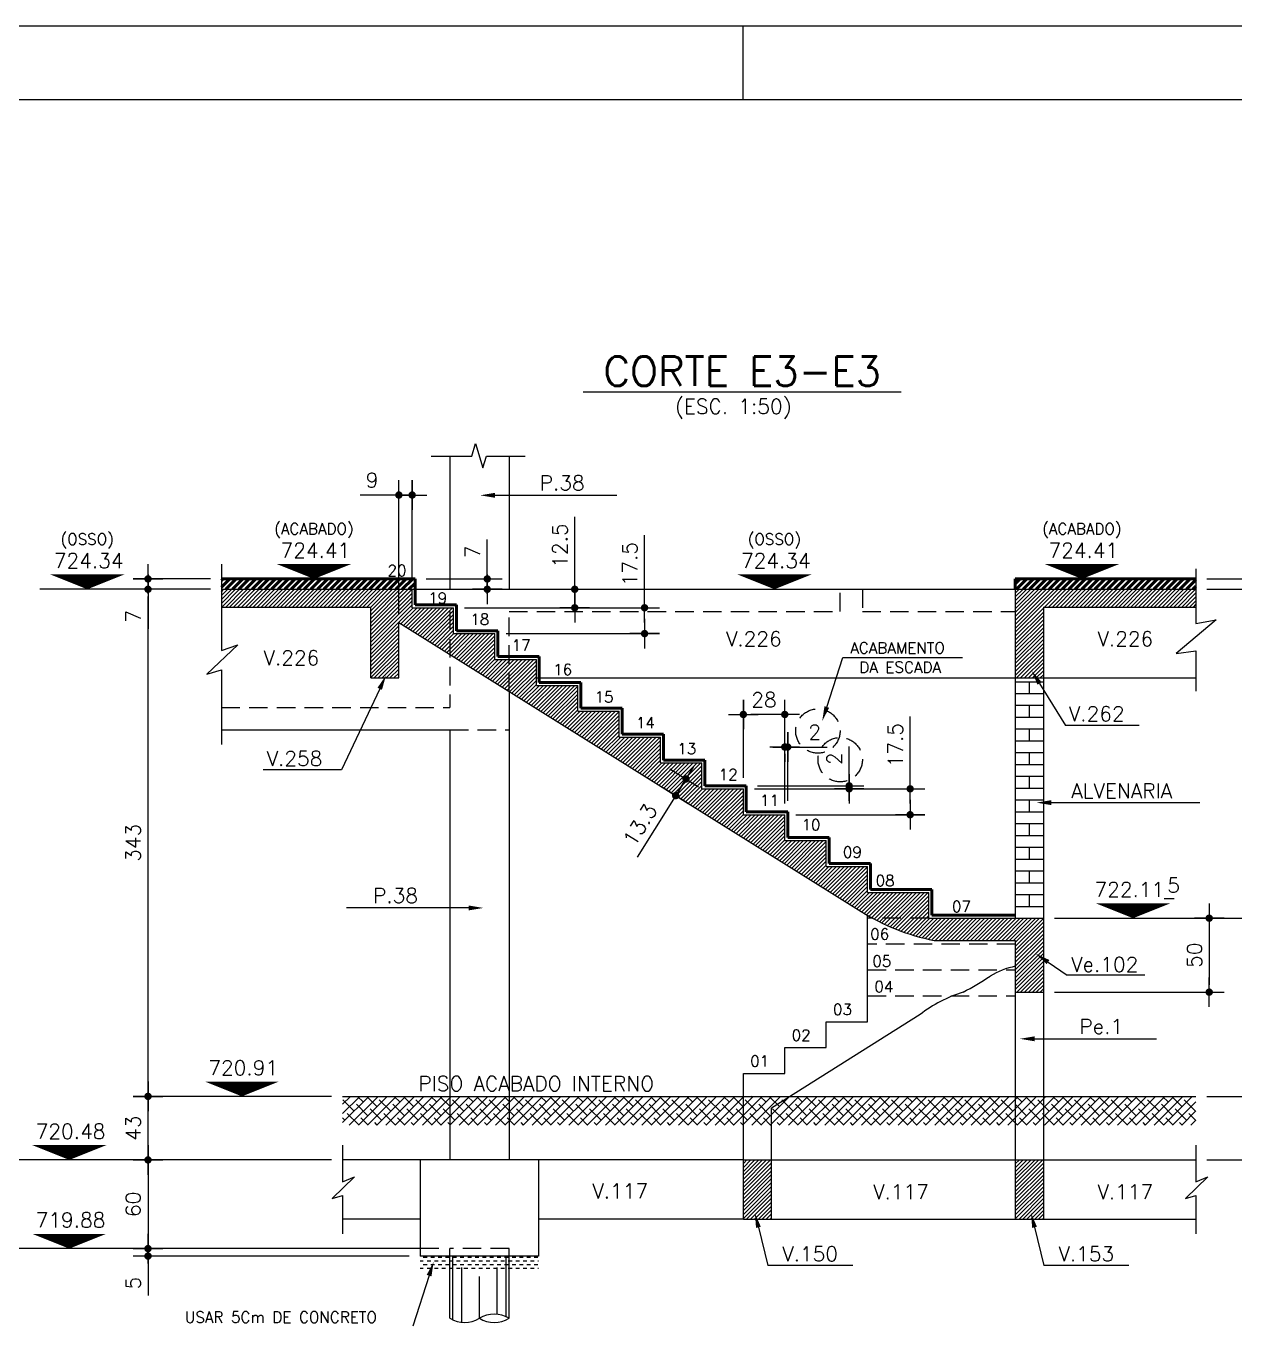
# Model space of a CAD drawing. Header units: inches. Extents: x 0 to 5940, y 0 to 4205.
# Drawn here: x 2680 to 3498, y 3326 to 4205 of the extents above; entities that cross this region are included whole.
import ezdxf
from ezdxf.enums import TextEntityAlignment as Align

# ---------------------------------------------------------------- set-up
doc = ezdxf.new("R2010")
doc.units = ezdxf.units.IN
doc.header["$LTSCALE"] = 50
doc.header["$MEASUREMENT"] = 0
doc.linetypes.add('HIDDEN', pattern=[0.375, 0.25, -0.125])
for name, color, linetype in [('CORTES', 2, 'Continuous'), ('COTA', 6, 'Continuous'), ('FOLHA', 7, 'Continuous'), ('NIVEL', 3, 'Continuous'), ('TEXTO', 3, 'Continuous')]:
    doc.layers.add(name, color=color, linetype=linetype)
doc.styles.add('ROMANS', font='romans.shx')
doc.dimstyles.new('COTA_50', dxfattribs={"dimscale": 5, "dimtxt": 2, "dimasz": 1, "dimexe": 2, "dimexo": 1.5, "dimgap": 1, "dimtad": 1, "dimzin": 12, "dimdsep": 46, "dimtxsty": 'ROMANS', "dimblk1": 'COTA', "dimblk2": 'COTA', "dimsah": 1, "dimcen": -4, "dimdle": 1.5, "dimclrd": 6, "dimclre": 6, "dimclrt": 3, "dimadec": 0, "dimazin": 0, "dimtfac": 1, "dimtofl": 0, "dimtmove": 0, "dimatfit": 3, "dimldrblk": 'COTA', "dimfxl": 1, "dimtolj": 1, "dimtzin": 12, "dimarcsym": 0})
pattern_1 = [(45, (-7429.5455, 14200.367), (-2.2097087, 2.2097087), [])]

# ---------------------------------------------------------------- blocks, each defined once
blk = doc.blocks.new('COTA')
at = {"layer": 'COTA'}
for p, q in [((0, -2), (0, 2)), ((2, 0), (-2, 0))]:
    blk.add_line(p, q, dxfattribs=at)
at = {"layer": 'COTA', "const_width": 0.5}
blk.add_lwpolyline([(-0.25, 0, 1), (0.25, 0, 1)], format="xyb", close=True, dxfattribs=at)
blk = doc.blocks.new('*D307')
at = {"layer": 'COTA', "color": 6, "lineweight": -2, "transparency": 16777216}
for p, q in [((3533.83, 3835.99), (3533.83, 3857.66)), ((3478.66, 3830.99), (3543.83, 3830.99)), ((3478.66, 3823.99), (3543.83, 3823.99)), ((3533.83, 3818.99), (3533.83, 3813.99))]:
    blk.add_line(p, q, dxfattribs=at)
at = {"layer": 'Defpoints', "color": 0, "transparency": 16777216}
for p in [(3471.16, 3830.99), (3533.83, 3830.99), (3471.16, 3823.99)]:
    blk.add_point(p, dxfattribs=at)
at = {"layer": 'COTA', "color": 6, "lineweight": -2, "transparency": 16777216, "xscale": 5, "yscale": 5, "zscale": 5}
for p, rotation in [((3533.83, 3830.99), 270), ((3533.83, 3823.99), 90)]:
    blk.add_blockref('COTA', p, dxfattribs=dict(at, rotation=rotation))
at = {"layer": 'COTA', "color": 3, "transparency": 16777216, "insert": (3523.83, 3849.32), "char_height": 10, "attachment_point": 5, "rotation": 90, "style": 'ROMANS'}
blk.add_mtext('\\A1;7', dxfattribs=at)
blk = doc.blocks.new('*D308')
at = {"layer": 'COTA', "color": 6, "lineweight": -2, "transparency": 16777216}
for p, q in [((2762.39, 3835.99), (2762.39, 3840.99)), ((2804.57, 3830.99), (2752.39, 3830.99)), ((2804.57, 3823.99), (2752.39, 3823.99)), ((2762.39, 3818.99), (2762.39, 3797.32))]:
    blk.add_line(p, q, dxfattribs=at)
at = {"layer": 'Defpoints', "color": 0, "transparency": 16777216}
for p in [(2812.07, 3830.99), (2762.39, 3823.99), (2812.07, 3823.99)]:
    blk.add_point(p, dxfattribs=at)
at = {"layer": 'COTA', "color": 6, "lineweight": -2, "transparency": 16777216, "xscale": 5, "yscale": 5, "zscale": 5}
for p, rotation in [((2762.39, 3830.99), 270), ((2762.39, 3823.99), 90)]:
    blk.add_blockref('COTA', p, dxfattribs=dict(at, rotation=rotation))
at = {"layer": 'COTA', "color": 3, "transparency": 16777216, "insert": (2752.39, 3805.66), "char_height": 10, "attachment_point": 5, "rotation": 90, "style": 'ROMANS'}
blk.add_mtext('\\A1;7', dxfattribs=at)
blk = doc.blocks.new('*D302')
at = {"layer": 'COTA', "color": 6, "lineweight": -2, "transparency": 16777216}
for p, q in [((2886.53, 3480.99), (2752.39, 3480.99)), ((2762.39, 3442.99), (2762.39, 3475.99)), ((2886.53, 3437.99), (2752.39, 3437.99))]:
    blk.add_line(p, q, dxfattribs=at)
at = {"layer": 'Defpoints', "color": 0, "transparency": 16777216}
for p in [(2762.39, 3480.99), (2894.03, 3480.99), (2894.03, 3437.99)]:
    blk.add_point(p, dxfattribs=at)
at = {"layer": 'COTA', "color": 6, "lineweight": -2, "transparency": 16777216, "xscale": 5, "yscale": 5, "zscale": 5}
for p, rotation in [((2762.39, 3480.99), 90), ((2762.39, 3437.99), 270)]:
    blk.add_blockref('COTA', p, dxfattribs=dict(at, rotation=rotation))
at = {"layer": 'COTA', "color": 3, "transparency": 16777216, "insert": (2752.39, 3459.49), "char_height": 10, "attachment_point": 5, "rotation": 90, "style": 'ROMANS'}
blk.add_mtext('\\A1;43', dxfattribs=at)
blk = doc.blocks.new('*D303')
at = {"layer": 'COTA', "color": 6, "lineweight": -2, "transparency": 16777216}
for p, q in [((3478.66, 3480.99), (3543.83, 3480.99)), ((3533.83, 3442.99), (3533.83, 3475.99)), ((3478.66, 3437.99), (3543.83, 3437.99))]:
    blk.add_line(p, q, dxfattribs=at)
at = {"layer": 'Defpoints', "color": 0, "transparency": 16777216}
for p in [(3471.16, 3480.99), (3533.83, 3480.99), (3471.16, 3437.99)]:
    blk.add_point(p, dxfattribs=at)
at = {"layer": 'COTA', "color": 6, "lineweight": -2, "transparency": 16777216, "xscale": 5, "yscale": 5, "zscale": 5}
for p, rotation in [((3533.83, 3480.99), 90), ((3533.83, 3437.99), 270)]:
    blk.add_blockref('COTA', p, dxfattribs=dict(at, rotation=rotation))
at = {"layer": 'COTA', "color": 3, "transparency": 16777216, "insert": (3523.83, 3459.49), "char_height": 10, "attachment_point": 5, "rotation": 90, "style": 'ROMANS'}
blk.add_mtext('\\A1;43', dxfattribs=at)
blk = doc.blocks.new('*D304')
at = {"layer": 'COTA', "color": 6, "lineweight": -2, "transparency": 16777216}
for p, q in [((2761.04, 3823.99), (2752.39, 3823.99)), ((2762.39, 3485.99), (2762.39, 3818.99)), ((2761.04, 3480.99), (2752.39, 3480.99))]:
    blk.add_line(p, q, dxfattribs=at)
at = {"layer": 'Defpoints', "color": 0, "transparency": 16777216}
for p in [(2762.39, 3823.99), (2768.54, 3823.99), (2768.54, 3480.99)]:
    blk.add_point(p, dxfattribs=at)
at = {"layer": 'COTA', "color": 6, "lineweight": -2, "transparency": 16777216, "xscale": 5, "yscale": 5, "zscale": 5}
for p, rotation in [((2762.39, 3823.99), 90), ((2762.39, 3480.99), 270)]:
    blk.add_blockref('COTA', p, dxfattribs=dict(at, rotation=rotation))
at = {"layer": 'COTA', "color": 3, "transparency": 16777216, "insert": (2752.39, 3652.49), "char_height": 10, "attachment_point": 5, "rotation": 90, "style": 'ROMANS'}
blk.add_mtext('\\A1;343', dxfattribs=at)
blk = doc.blocks.new('*D305')
at = {"layer": 'COTA', "color": 6, "lineweight": -2, "transparency": 16777216}
for p, q in [((3375.53, 3601.49), (3543.83, 3601.49)), ((3533.83, 3485.99), (3533.83, 3596.49)), ((3529.9, 3480.99), (3543.83, 3480.99))]:
    blk.add_line(p, q, dxfattribs=at)
at = {"layer": 'Defpoints', "color": 0, "transparency": 16777216}
for p in [(3368.03, 3601.49), (3533.83, 3601.49), (3522.4, 3480.99)]:
    blk.add_point(p, dxfattribs=at)
at = {"layer": 'COTA', "color": 6, "lineweight": -2, "transparency": 16777216, "xscale": 5, "yscale": 5, "zscale": 5}
for p, rotation in [((3533.83, 3601.49), 90), ((3533.83, 3480.99), 270)]:
    blk.add_blockref('COTA', p, dxfattribs=dict(at, rotation=rotation))
at = {"layer": 'COTA', "color": 3, "transparency": 16777216, "insert": (3523.83, 3541.24), "char_height": 10, "attachment_point": 5, "rotation": 90, "style": 'ROMANS'}
blk.add_mtext('\\A1;120.5', dxfattribs=at)
blk = doc.blocks.new('*D309')
at = {"layer": 'COTA', "color": 6, "lineweight": -2, "transparency": 16777216}
for p, q in [((3486.8, 3601.49), (3490.19, 3601.49)), ((3480.19, 3596.49), (3480.19, 3556.49)), ((3375.53, 3551.49), (3490.19, 3551.49))]:
    blk.add_line(p, q, dxfattribs=at)
at = {"layer": 'Defpoints', "color": 0, "transparency": 16777216}
for p in [(3479.3, 3601.49), (3368.03, 3551.49), (3480.19, 3551.49)]:
    blk.add_point(p, dxfattribs=at)
at = {"layer": 'COTA', "color": 6, "lineweight": -2, "transparency": 16777216, "xscale": 5, "yscale": 5, "zscale": 5}
for p, rotation in [((3480.19, 3601.49), 90), ((3480.19, 3551.49), 270)]:
    blk.add_blockref('COTA', p, dxfattribs=dict(at, rotation=rotation))
at = {"layer": 'COTA', "color": 3, "transparency": 16777216, "insert": (3470.19, 3576.49), "char_height": 10, "attachment_point": 5, "rotation": 90, "style": 'ROMANS'}
blk.add_mtext('\\A1;50', dxfattribs=at)
blk = doc.blocks.new('*D310')
at = {"layer": 'COTA', "color": 6, "lineweight": -2, "transparency": 16777216}
for p, q in [((3165.07, 3696.49), (3165.07, 3749.3)), ((3193.07, 3678.99), (3193.07, 3749.3)), ((3188.07, 3739.3), (3170.07, 3739.3))]:
    blk.add_line(p, q, dxfattribs=at)
at = {"layer": 'Defpoints', "color": 0, "transparency": 16777216}
for p in [(3165.07, 3739.3), (3165.07, 3688.99), (3193.07, 3671.49)]:
    blk.add_point(p, dxfattribs=at)
at = {"layer": 'COTA', "color": 6, "lineweight": -2, "transparency": 16777216, "xscale": 5, "yscale": 5, "zscale": 5, "rotation": 180}
blk.add_blockref('COTA', (3165.07, 3739.3), dxfattribs=at)
at = {"layer": 'COTA', "color": 6, "lineweight": -2, "transparency": 16777216, "xscale": 5, "yscale": 5, "zscale": 5}
blk.add_blockref('COTA', (3193.07, 3739.3), dxfattribs=at)
at = {"layer": 'COTA', "color": 3, "transparency": 16777216, "insert": (3179.07, 3749.3), "char_height": 10, "attachment_point": 5, "style": 'ROMANS'}
blk.add_mtext('\\A1;28', dxfattribs=at)
blk = doc.blocks.new('*D311')
at = {"layer": 'COTA', "color": 6, "lineweight": -2, "transparency": 16777216}
for p, q in [((3277.89, 3693.99), (3277.89, 3738.04)), ((3172.57, 3688.99), (3287.89, 3688.99)), ((3200.57, 3671.49), (3287.89, 3671.49)), ((3277.89, 3666.49), (3277.89, 3661.49))]:
    blk.add_line(p, q, dxfattribs=at)
at = {"layer": 'Defpoints', "color": 0, "transparency": 16777216}
for p in [(3165.07, 3688.99), (3277.89, 3688.99), (3193.07, 3671.49)]:
    blk.add_point(p, dxfattribs=at)
at = {"layer": 'COTA', "color": 6, "lineweight": -2, "transparency": 16777216, "xscale": 5, "yscale": 5, "zscale": 5}
for p, rotation in [((3277.89, 3688.99), 270), ((3277.89, 3671.49), 90)]:
    blk.add_blockref('COTA', p, dxfattribs=dict(at, rotation=rotation))
at = {"layer": 'COTA', "color": 3, "transparency": 16777216, "insert": (3267.89, 3718.51), "char_height": 10, "attachment_point": 5, "rotation": 90, "style": 'ROMANS'}
blk.add_mtext('\\A1;17.5', dxfattribs=at)
blk = doc.blocks.new('*D312')
at = {"layer": 'COTA', "color": 6, "lineweight": -2, "transparency": 16777216}
for p, q in [((3195.07, 3680.99), (3195.07, 3727.29)), ((3188.07, 3717.29), (3183.07, 3717.29)), ((3193.07, 3712.58), (3193.07, 3707.29)), ((3200.07, 3717.29), (3221.73, 3717.29))]:
    blk.add_line(p, q, dxfattribs=at)
at = {"layer": 'Defpoints', "color": 0, "transparency": 16777216}
for p in [(3193.07, 3720.08), (3195.07, 3717.29), (3195.07, 3673.49)]:
    blk.add_point(p, dxfattribs=at)
at = {"layer": 'COTA', "color": 6, "lineweight": -2, "transparency": 16777216, "xscale": 5, "yscale": 5, "zscale": 5}
blk.add_blockref('COTA', (3193.07, 3717.29), dxfattribs=at)
at = {"layer": 'COTA', "color": 6, "lineweight": -2, "transparency": 16777216, "xscale": 5, "yscale": 5, "zscale": 5, "rotation": 180}
blk.add_blockref('COTA', (3195.07, 3717.29), dxfattribs=at)
at = {"layer": 'COTA', "color": 3, "transparency": 16777216, "insert": (3213.4, 3727.29), "char_height": 10, "attachment_point": 5, "style": 'ROMANS'}
blk.add_mtext('\\A1;2', dxfattribs=at)
blk = doc.blocks.new('*D313')
at = {"layer": 'COTA', "color": 6, "lineweight": -2, "transparency": 16777216}
for p, q in [((3236.65, 3695.99), (3236.65, 3717.66)), ((3172.57, 3688.99), (3246.65, 3688.99)), ((3174.57, 3690.99), (3246.65, 3690.99)), ((3236.65, 3683.99), (3236.65, 3678.99))]:
    blk.add_line(p, q, dxfattribs=at)
at = {"layer": 'Defpoints', "color": 0, "transparency": 16777216}
for p in [(3165.07, 3688.99), (3167.07, 3690.99), (3236.65, 3690.99)]:
    blk.add_point(p, dxfattribs=at)
at = {"layer": 'COTA', "color": 6, "lineweight": -2, "transparency": 16777216, "xscale": 5, "yscale": 5, "zscale": 5}
for p, rotation in [((3236.65, 3690.99), 270), ((3236.65, 3688.99), 90)]:
    blk.add_blockref('COTA', p, dxfattribs=dict(at, rotation=rotation))
at = {"layer": 'COTA', "color": 3, "transparency": 16777216, "insert": (3226.65, 3709.32), "char_height": 10, "attachment_point": 5, "rotation": 90, "style": 'ROMANS'}
blk.add_mtext('\\A1;2', dxfattribs=at)
blk = doc.blocks.new('*D314')
at = {"layer": 'COTA', "color": 6, "lineweight": -2, "transparency": 16777216}
for p, q in [((3051.03, 3828.99), (3051.03, 3873.04)), ((3045.65, 3823.99), (3061.03, 3823.99)), ((2976.57, 3811.49), (3061.03, 3811.49)), ((3051.03, 3806.49), (3051.03, 3801.49))]:
    blk.add_line(p, q, dxfattribs=at)
at = {"layer": 'Defpoints', "color": 0, "transparency": 16777216}
for p in [(3038.15, 3823.99), (3051.03, 3823.99), (2969.07, 3811.49)]:
    blk.add_point(p, dxfattribs=at)
at = {"layer": 'COTA', "color": 6, "lineweight": -2, "transparency": 16777216, "xscale": 5, "yscale": 5, "zscale": 5}
for p, rotation in [((3051.03, 3823.99), 270), ((3051.03, 3811.49), 90)]:
    blk.add_blockref('COTA', p, dxfattribs=dict(at, rotation=rotation))
at = {"layer": 'COTA', "color": 3, "transparency": 16777216, "insert": (3041.03, 3853.51), "char_height": 10, "attachment_point": 5, "rotation": 90, "style": 'ROMANS'}
blk.add_mtext('\\A1;12.5', dxfattribs=at)
blk = doc.blocks.new('*D315')
at = {"layer": 'COTA', "color": 6, "lineweight": -2, "transparency": 16777216}
for p, q in [((3098.26, 3816.49), (3098.26, 3860.54)), ((3023.6, 3811.49), (3108.26, 3811.49)), ((3004.57, 3793.99), (3108.26, 3793.99)), ((3098.26, 3788.99), (3098.26, 3783.99))]:
    blk.add_line(p, q, dxfattribs=at)
at = {"layer": 'Defpoints', "color": 0, "transparency": 16777216}
for p in [(3016.1, 3811.49), (3098.26, 3811.49), (2997.07, 3793.99)]:
    blk.add_point(p, dxfattribs=at)
at = {"layer": 'COTA', "color": 6, "lineweight": -2, "transparency": 16777216, "xscale": 5, "yscale": 5, "zscale": 5}
for p, rotation in [((3098.26, 3811.49), 270), ((3098.26, 3793.99), 90)]:
    blk.add_blockref('COTA', p, dxfattribs=dict(at, rotation=rotation))
at = {"layer": 'COTA', "color": 3, "transparency": 16777216, "insert": (3088.26, 3841.01), "char_height": 10, "attachment_point": 5, "rotation": 90, "style": 'ROMANS'}
blk.add_mtext('\\A1;17.5', dxfattribs=at)
blk = doc.blocks.new('*D316')
at = {"layer": 'COTA', "color": 6, "lineweight": -2, "transparency": 16777216}
for p, q in [((2991.85, 3835.99), (2991.85, 3857.66)), ((2950.57, 3830.99), (3001.85, 3830.99)), ((2987.68, 3823.99), (3001.85, 3823.99)), ((2991.85, 3818.99), (2991.85, 3813.99))]:
    blk.add_line(p, q, dxfattribs=at)
at = {"layer": 'Defpoints', "color": 0, "transparency": 16777216}
for p in [(2943.07, 3830.99), (2991.85, 3830.99), (2980.18, 3823.99)]:
    blk.add_point(p, dxfattribs=at)
at = {"layer": 'COTA', "color": 6, "lineweight": -2, "transparency": 16777216, "xscale": 5, "yscale": 5, "zscale": 5}
for p, rotation in [((2991.85, 3830.99), 270), ((2991.85, 3823.99), 90)]:
    blk.add_blockref('COTA', p, dxfattribs=dict(at, rotation=rotation))
at = {"layer": 'COTA', "color": 3, "transparency": 16777216, "insert": (2981.85, 3849.32), "char_height": 10, "attachment_point": 5, "rotation": 90, "style": 'ROMANS'}
blk.add_mtext('\\A1;7', dxfattribs=at)
blk = doc.blocks.new('*D317')
at = {"layer": 'COTA', "color": 6, "lineweight": -2, "transparency": 16777216}
for p, q in [((2932.07, 3806.93), (2932.07, 3897.73)), ((2941.07, 3831.49), (2941.07, 3897.73)), ((2927.07, 3887.73), (2905.88, 3887.73)), ((2946.07, 3887.73), (2951.07, 3887.73))]:
    blk.add_line(p, q, dxfattribs=at)
at = {"layer": 'Defpoints', "color": 0, "transparency": 16777216}
for p in [(2932.07, 3887.73), (2941.07, 3823.99), (2932.07, 3799.43)]:
    blk.add_point(p, dxfattribs=at)
at = {"layer": 'COTA', "color": 6, "lineweight": -2, "transparency": 16777216, "xscale": 5, "yscale": 5, "zscale": 5}
blk.add_blockref('COTA', (2932.07, 3887.73), dxfattribs=at)
at = {"layer": 'COTA', "color": 6, "lineweight": -2, "transparency": 16777216, "xscale": 5, "yscale": 5, "zscale": 5, "rotation": 180}
blk.add_blockref('COTA', (2941.07, 3887.73), dxfattribs=at)
at = {"layer": 'COTA', "color": 3, "transparency": 16777216, "insert": (2913.97, 3897.73), "char_height": 10, "attachment_point": 5, "style": 'ROMANS'}
blk.add_mtext('\\A1;9', dxfattribs=at)
blk = doc.blocks.new('*D318')
at = {"layer": 'COTA', "color": 6, "lineweight": -2, "transparency": 16777216}
for p, q in [((3115.43, 3702.52), (3134.83, 3690.39)), ((3129, 3699.93), (3131.65, 3704.17)), ((3108.37, 3691.23), (3127.78, 3679.1)), ((3116.65, 3680.16), (3093.31, 3642.81))]:
    blk.add_line(p, q, dxfattribs=at)
at = {"layer": 'Defpoints', "color": 0, "transparency": 16777216}
for p in [(3109.07, 3706.49), (3102.01, 3695.21), (3119.3, 3684.4)]:
    blk.add_point(p, dxfattribs=at)
at = {"layer": 'COTA', "color": 6, "lineweight": -2, "transparency": 16777216, "xscale": 5, "yscale": 5, "zscale": 5}
for p, rotation in [((3126.35, 3695.69), 237.994616791914), ((3119.3, 3684.4), 57.99461679191403)]:
    blk.add_blockref('COTA', p, dxfattribs=dict(at, rotation=rotation))
at = {"layer": 'COTA', "color": 3, "transparency": 16777216, "insert": (3095.17, 3664.67), "char_height": 10, "attachment_point": 5, "rotation": 57.99462, "style": 'ROMANS'}
blk.add_mtext('\\A1;13.3', dxfattribs=at)
blk = doc.blocks.new('*D337')
at = {"layer": 'COTA', "color": 6, "lineweight": -2, "transparency": 16777216}
for p, q in [((2886.53, 3437.99), (2752.39, 3437.99)), ((2762.39, 3432.99), (2762.39, 3382.99)), ((2959.07, 3377.99), (2752.39, 3377.99))]:
    blk.add_line(p, q, dxfattribs=at)
at = {"layer": 'Defpoints', "color": 0, "transparency": 16777216}
for p in [(2894.03, 3437.99), (2762.39, 3377.99), (2966.57, 3377.99)]:
    blk.add_point(p, dxfattribs=at)
at = {"layer": 'COTA', "color": 6, "lineweight": -2, "transparency": 16777216, "xscale": 5, "yscale": 5, "zscale": 5}
for p, rotation in [((2762.39, 3437.99), 90), ((2762.39, 3377.99), 270)]:
    blk.add_blockref('COTA', p, dxfattribs=dict(at, rotation=rotation))
at = {"layer": 'COTA', "color": 3, "transparency": 16777216, "insert": (2752.39, 3407.99), "char_height": 10, "attachment_point": 5, "rotation": 90, "style": 'ROMANS'}
blk.add_mtext('\\A1;60', dxfattribs=at)
blk = doc.blocks.new('*D338')
at = {"layer": 'COTA', "color": 6, "lineweight": -2, "transparency": 16777216}
for p, q in [((2762.39, 3382.99), (2762.39, 3387.99)), ((2959.07, 3377.99), (2752.39, 3377.99)), ((2939.07, 3372.99), (2752.39, 3372.99)), ((2762.39, 3367.99), (2762.39, 3346.32))]:
    blk.add_line(p, q, dxfattribs=at)
at = {"layer": 'Defpoints', "color": 0, "transparency": 16777216}
for p in [(2966.57, 3377.99), (2762.39, 3372.99), (2946.57, 3372.99)]:
    blk.add_point(p, dxfattribs=at)
at = {"layer": 'COTA', "color": 6, "lineweight": -2, "transparency": 16777216, "xscale": 5, "yscale": 5, "zscale": 5}
for p, rotation in [((2762.39, 3377.99), 270), ((2762.39, 3372.99), 90)]:
    blk.add_blockref('COTA', p, dxfattribs=dict(at, rotation=rotation))
at = {"layer": 'COTA', "color": 3, "transparency": 16777216, "insert": (2752.39, 3354.66), "char_height": 10, "attachment_point": 5, "rotation": 90, "style": 'ROMANS'}
blk.add_mtext('\\A1;5', dxfattribs=at)

msp = doc.modelspace()

# ---------------------------------------------------------------- hatches: boundary and pattern name
at = {"layer": 'CORTES', "linetype": 'Continuous', "lineweight": 50}
h = msp.add_hatch(dxfattribs=at)
h.set_pattern_fill('ANSI31', color=253, scale=25)
h.set_pattern_definition(pattern_1)
h.paths.add_polyline_path([(2943.066, 3830.99), (2812.066, 3830.99), (2812.066, 3823.99), (2941.066, 3823.99), (2943.066, 3823.99)])
h = msp.add_hatch(dxfattribs=at)
h.set_pattern_fill('ANSI31', color=253, scale=25)
h.set_pattern_definition(pattern_1)
h.paths.add_polyline_path([(3349.032, 3830.99), (3349.032, 3823.99), (3471.159, 3823.99), (3471.159, 3830.99)])
at = {"layer": 'CORTES'}
h = msp.add_hatch(dxfattribs=at)
h.set_pattern_fill('ANSI31', color=252, scale=15)
h.paths.add_polyline_path([(2941.066, 3823.99), (2812.066, 3823.99), (2812.066, 3811.99), (2913.066, 3811.99), (2913.066, 3763.99), (2932.066, 3763.99), (2932.066, 3801.426), (3006.566, 3754.864), (3006.566, 3776.49), (2997.066, 3776.49), (2997.066, 3793.99), (2969.066, 3793.99), (2969.066, 3811.49), (2941.066, 3811.49)])
h.paths.add_polyline_path([(3025.066, 3776.49), (3006.566, 3776.49), (3006.566, 3754.864), (3244.764, 3605.99, 0.0151422), (3252.505, 3601.49), (3290.455, 3601.49), (3290.455, 3618.99), (3249.066, 3618.99), (3249.066, 3636.49), (3221.066, 3636.49), (3221.066, 3653.99), (3193.066, 3653.99), (3193.066, 3671.49), (3165.066, 3671.49), (3165.066, 3688.99), (3137.066, 3688.99), (3137.066, 3706.49), (3109.066, 3706.49), (3109.066, 3723.99), (3081.066, 3723.99), (3081.066, 3741.49), (3053.066, 3741.49), (3053.066, 3758.99), (3025.066, 3758.99)])
h.paths.add_polyline_path([(3368.032, 3601.49), (3290.455, 3601.49), (3252.505, 3601.49, 0.0751421), (3294.074, 3586.49), (3349.032, 3586.49), (3349.032, 3551.49), (3368.032, 3551.49)])
h = msp.add_hatch(dxfattribs=at)
h.set_pattern_fill('ANSI31', color=252, scale=15)
h.set_pattern_definition([(45, (-7429.5455, 14200.367), (-1.32582521, 1.32582521), [])])
h.paths.add_polyline_path([(3368.032, 3811.99), (3471.159, 3811.99), (3471.159, 3823.99), (3349.032, 3823.99), (3349.032, 3763.99), (3368.032, 3763.99)])
h = msp.add_hatch(dxfattribs=at)
h.set_pattern_fill('ANSI38', color=253, scale=35)
h.paths.add_polyline_path([(2966.566, 3480.99), (2894.034, 3480.99), (2894.034, 3461.557), (2966.566, 3461.557)])
h.paths.add_polyline_path([(3006.566, 3480.99), (2966.566, 3480.99), (2966.566, 3461.557), (3006.566, 3461.557)])
h.paths.add_polyline_path([(3165.066, 3480.99), (3006.566, 3480.99), (3006.566, 3461.557), (3165.066, 3461.557)])
h.paths.add_polyline_path([(3196.847, 3480.99), (3165.066, 3480.99), (3165.066, 3461.557), (3184.066, 3461.557), (3184.066, 3472.933)])
h.paths.add_polyline_path([(3349.032, 3480.99), (3196.847, 3480.99), (3184.066, 3472.933), (3184.066, 3461.557), (3349.032, 3461.557)])
h.paths.add_polyline_path([(3368.032, 3480.99), (3349.032, 3480.99), (3349.032, 3461.557), (3368.032, 3461.557)])
h.paths.add_polyline_path([(3471.159, 3480.99), (3368.032, 3480.99), (3368.032, 3461.557), (3471.159, 3461.557)])
h = msp.add_hatch(dxfattribs=at)
h.set_pattern_fill('ANSI31', color=252, scale=15)
h.paths.add_polyline_path([(3184.066, 3437.99), (3165.066, 3437.99), (3165.066, 3397.99), (3184.066, 3397.99)])
h = msp.add_hatch(dxfattribs=at)
h.set_pattern_fill('ANSI31', color=252, scale=15)
h.set_pattern_definition([(45, (-7376.7192, 14856.1001), (-1.32582521, 1.32582521), [])])
h.paths.add_polyline_path([(3368.032, 3437.99), (3349.032, 3437.99), (3349.032, 3397.99), (3368.032, 3397.99)])
h = msp.add_hatch(dxfattribs=at)
h.set_pattern_fill('DASH', color=252, scale=20, style=0)
h.set_pattern_definition([(0, (1733.6026, 2207.1887), (2.5, 2.5), [2.5, -2.5])])
h.paths.add_polyline_path([(3026.566, 3372.99), (2946.566, 3372.99), (2946.566, 3362.99), (3026.566, 3362.99)])
at = {"layer": 'COTA', "transparency": 33554687}
h = msp.add_hatch(dxfattribs=at)
h.set_pattern_fill('ANSI31', color=256, style=0)
h.paths.add_polyline_path([(3376.558, 3973.262), (3387.749, 3973.262), (3387.749, 3958.262), (3376.558, 3958.262)], flags=9)
h = msp.add_hatch(dxfattribs=at)
h.set_pattern_fill('ANSI31', color=256, style=0)
h.paths.add_polyline_path([(3213.073, 3867.853), (3213.073, 3879.52), (3228.073, 3879.52), (3228.073, 3867.853)], flags=9)

# ---------------------------------------------------------------- linework, layer by layer
at = {"layer": 'CORTES', "color": 8}
for p, q in [((2981.522, 3913.983), (2983.861, 3922.678)), ((2983.861, 3922.678), (2988.903, 3906.17)), ((2953.911, 3913.983), (2981.522, 3913.983)), ((2988.903, 3906.17), (2991.272, 3913.983)), ((2991.272, 3913.983), (3017.561, 3913.983)), ((2812.066, 3840.99), (2812.066, 3782.575)), ((3471.159, 3837.859), (3471.159, 3800.904)), ((3484.908, 3803.387), (3457.756, 3780.571)), ((3471.159, 3800.904), (3484.908, 3803.387)), ((2823.159, 3786.49), (2802.159, 3766.49)), ((2812.066, 3782.575), (2823.159, 3786.49)), ((3457.756, 3780.571), (3471.159, 3782.241)), ((3471.159, 3782.241), (3471.159, 3755.026)), ((2802.159, 3766.49), (2812.066, 3769.505)), ((2812.066, 3769.505), (2812.066, 3718.99)), ((3349.032, 3763.99), (3349.032, 3601.49)), ((3368.032, 3763.99), (3368.032, 3601.49)), ((3349.032, 3761.49), (3368.032, 3761.49)), ((3358.532, 3753.49), (3358.532, 3761.49)), ((3349.032, 3753.49), (3368.032, 3753.49)), ((3349.032, 3745.49), (3368.032, 3745.49)), ((3349.032, 3737.49), (3368.032, 3737.49)), ((3358.532, 3737.49), (3358.532, 3745.49)), ((3349.032, 3729.49), (3368.032, 3729.49)), ((3358.532, 3721.49), (3358.532, 3729.49)), ((3349.032, 3721.49), (3368.032, 3721.49)), ((3349.032, 3713.49), (3368.032, 3713.49)), ((3358.532, 3705.49), (3358.532, 3713.49)), ((3349.032, 3705.49), (3368.032, 3705.49)), ((3349.032, 3697.49), (3368.032, 3697.49)), ((3358.532, 3689.49), (3358.532, 3697.49)), ((3349.032, 3689.49), (3368.032, 3689.49)), ((3349.032, 3681.49), (3368.032, 3681.49)), ((3358.532, 3673.49), (3358.532, 3681.49)), ((3349.032, 3673.49), (3368.032, 3673.49)), ((3349.032, 3665.49), (3368.032, 3665.49)), ((3358.532, 3657.49), (3358.532, 3665.49)), ((3349.032, 3657.49), (3368.032, 3657.49)), ((3349.032, 3649.49), (3368.032, 3649.49)), ((3358.532, 3641.49), (3358.532, 3649.49)), ((3349.032, 3641.49), (3368.032, 3641.49)), ((3349.032, 3633.49), (3368.032, 3633.49)), ((3358.532, 3625.49), (3358.532, 3633.49)), ((3349.032, 3625.49), (3368.032, 3625.49)), ((3349.032, 3617.49), (3368.032, 3617.49)), ((3358.532, 3609.49), (3358.532, 3617.49)), ((3349.032, 3609.49), (3368.032, 3609.49)), ((3249.066, 3531.49), (3249.066, 3603.412)), ((3284.583, 3536.301), (3184.066, 3472.933)), ((3221.066, 3531.49), (3249.066, 3531.49)), ((3221.066, 3513.99), (3221.066, 3531.49)), ((3193.066, 3513.99), (3221.066, 3513.99)), ((3193.066, 3496.49), (3193.066, 3513.99)), ((3165.066, 3496.49), (3193.066, 3496.49)), ((3165.066, 3437.99), (3165.066, 3496.49)), ((3184.066, 3437.99), (3184.066, 3472.933)), ((2894.034, 3447.99), (2894.034, 3423.062)), ((3471.159, 3447.99), (3471.159, 3423.062)), ((2902.034, 3426.49), (2887.034, 3411.99)), ((2894.034, 3423.062), (2902.034, 3426.49)), ((3479.159, 3426.49), (3464.159, 3411.99)), ((3471.159, 3423.062), (3479.159, 3426.49)), ((2887.034, 3411.99), (2894.034, 3413.882)), ((2894.034, 3413.882), (2894.034, 3387.99)), ((3464.159, 3411.99), (3471.159, 3413.882)), ((3471.159, 3413.882), (3471.159, 3387.99)), ((2968.566, 3329.822), (2968.566, 3372.99)), ((3004.566, 3331.955), (3004.566, 3372.99)), ((2974.566, 3328.177), (2974.566, 3365.262)), ((2998.566, 3333.601), (2998.566, 3365.262)), ((2986.566, 3330.889), (2986.566, 3359.045))]:
    msp.add_line(p, q, dxfattribs=at)
at = {"layer": 'CORTES'}
for p, q in [((2966.566, 3913.983), (2966.566, 3823.99)), ((3006.566, 3913.983), (3006.566, 3823.99)), ((2941.066, 3823.99), (3349.032, 3823.99)), ((3025.066, 3763.99), (3349.032, 3763.99)), ((3368.032, 3763.99), (3471.159, 3763.99)), ((3006.566, 3754.864), (3006.566, 3437.99)), ((2812.066, 3728.99), (2966.566, 3728.99)), ((2966.566, 3728.99), (2966.566, 3437.99)), ((3349.032, 3551.49), (3349.032, 3437.99)), ((3368.032, 3551.49), (3368.032, 3437.99)), ((2894.034, 3480.99), (3471.159, 3480.99)), ((3165.066, 3437.99), (2894.034, 3437.99)), ((2946.566, 3437.99), (2946.566, 3372.99)), ((3026.566, 3437.99), (3026.566, 3372.99)), ((3184.066, 3437.99), (3349.032, 3437.99)), ((3368.032, 3437.99), (3471.159, 3437.99)), ((2946.566, 3397.99), (2894.034, 3397.99)), ((3165.066, 3397.99), (3026.566, 3397.99)), ((3184.066, 3397.99), (3349.032, 3397.99)), ((3368.032, 3397.99), (3471.159, 3397.99)), ((3026.566, 3372.99), (2946.566, 3372.99)), ((2966.566, 3330.889), (2966.566, 3372.99)), ((3006.566, 3330.889), (3006.566, 3372.99))]:
    msp.add_line(p, q, dxfattribs=at)
at = {"layer": 'CORTES', "color": 253, "linetype": 'Continuous', "lineweight": 50}
for p, q in [((2812.066, 3830.99), (2943.066, 3830.99)), ((2943.066, 3813.49), (2943.066, 3830.99)), ((3349.032, 3830.99), (3471.159, 3830.99)), ((3349.032, 3823.99), (3349.032, 3830.99)), ((3349.032, 3830.99), (3471.159, 3830.99)), ((2943.066, 3813.49), (2971.066, 3813.49)), ((2971.066, 3795.99), (2971.066, 3813.49)), ((2971.066, 3795.99), (2999.066, 3795.99)), ((2999.066, 3778.49), (2999.066, 3795.99)), ((2999.066, 3778.49), (3027.066, 3778.49)), ((3027.066, 3760.99), (3027.066, 3778.49)), ((3027.066, 3760.99), (3055.066, 3760.99)), ((3055.066, 3743.49), (3055.066, 3760.99)), ((3055.066, 3743.49), (3083.066, 3743.49)), ((3083.066, 3725.99), (3083.066, 3743.49)), ((3083.066, 3725.99), (3111.066, 3725.99)), ((3111.066, 3708.49), (3111.066, 3725.99)), ((3111.066, 3708.49), (3139.066, 3708.49)), ((3139.066, 3690.99), (3139.066, 3708.49)), ((3139.066, 3690.99), (3167.066, 3690.99)), ((3167.066, 3673.49), (3167.066, 3690.99)), ((3167.066, 3673.49), (3195.066, 3673.49)), ((3195.066, 3655.99), (3195.066, 3673.49)), ((3195.066, 3655.99), (3223.066, 3655.99)), ((3223.066, 3638.49), (3223.066, 3655.99)), ((3223.066, 3638.49), (3251.066, 3638.49)), ((3251.066, 3620.99), (3251.066, 3638.49)), ((3251.066, 3620.99), (3292.455, 3620.99)), ((3292.455, 3603.49), (3292.455, 3620.99)), ((3292.455, 3603.49), (3349.032, 3603.49))]:
    msp.add_line(p, q, dxfattribs=at)
at = {"layer": 'CORTES', "color": 1}
for p, q in [((2812.066, 3823.99), (2941.066, 3823.99)), ((2941.066, 3811.49), (2941.066, 3823.99)), ((3349.032, 3823.99), (3349.032, 3763.99)), ((3349.032, 3823.99), (3471.159, 3823.99)), ((2812.066, 3811.99), (2913.066, 3811.99)), ((2913.066, 3763.99), (2913.066, 3811.99)), ((2941.066, 3811.49), (2969.066, 3811.49)), ((2969.066, 3793.99), (2969.066, 3811.49)), ((3368.032, 3811.99), (3368.032, 3763.99)), ((3368.032, 3811.99), (3471.159, 3811.99)), ((2932.066, 3763.99), (2932.066, 3801.426)), ((2932.066, 3801.426), (3244.764, 3605.99)), ((2969.066, 3793.99), (2997.066, 3793.99)), ((2997.066, 3776.49), (2997.066, 3793.99)), ((2997.066, 3776.49), (3025.066, 3776.49)), ((3025.066, 3758.99), (3025.066, 3776.49)), ((2913.066, 3763.99), (2932.066, 3763.99)), ((3349.032, 3763.99), (3368.032, 3763.99)), ((3025.066, 3758.99), (3053.066, 3758.99)), ((3053.066, 3741.49), (3053.066, 3758.99)), ((3053.066, 3741.49), (3081.066, 3741.49)), ((3081.066, 3723.99), (3081.066, 3741.49)), ((3081.066, 3723.99), (3109.066, 3723.99)), ((3109.066, 3706.49), (3109.066, 3723.99)), ((3109.066, 3706.49), (3137.066, 3706.49)), ((3137.066, 3688.99), (3137.066, 3706.49)), ((3137.066, 3688.99), (3165.066, 3688.99)), ((3165.066, 3671.49), (3165.066, 3688.99)), ((3165.066, 3671.49), (3193.066, 3671.49)), ((3193.066, 3653.99), (3193.066, 3671.49)), ((3193.066, 3653.99), (3221.066, 3653.99)), ((3221.066, 3636.49), (3221.066, 3653.99)), ((3221.066, 3636.49), (3249.066, 3636.49)), ((3249.066, 3618.99), (3249.066, 3636.49)), ((3249.066, 3618.99), (3290.455, 3618.99)), ((3290.455, 3601.49), (3290.455, 3618.99)), ((3290.455, 3601.49), (3368.032, 3601.49)), ((3368.032, 3601.49), (3368.032, 3551.49)), ((3294.074, 3586.49), (3349.032, 3586.49)), ((3349.032, 3586.49), (3349.032, 3551.49)), ((3349.032, 3551.49), (3368.032, 3551.49)), ((3165.066, 3397.99), (3165.066, 3437.99)), ((3165.066, 3437.99), (3184.066, 3437.99)), ((3184.066, 3397.99), (3184.066, 3437.99)), ((3349.032, 3437.99), (3349.032, 3397.99)), ((3349.032, 3437.99), (3368.032, 3437.99)), ((3368.032, 3437.99), (3368.032, 3397.99)), ((3165.066, 3397.99), (3184.066, 3397.99)), ((3349.032, 3397.99), (3368.032, 3397.99))]:
    msp.add_line(p, q, dxfattribs=at)
at = {"layer": 'CORTES', "color": 8, "linetype": 'HIDDEN'}
for p, q in [((2966.566, 3808.99), (2966.566, 3743.99)), ((3006.566, 3754.864), (3006.566, 3808.99)), ((3006.566, 3808.99), (3230.565, 3808.99)), ((3245.565, 3808.99), (3349.032, 3808.99)), ((2812.066, 3743.99), (2966.566, 3743.99)), ((2966.566, 3728.99), (3006.566, 3728.99)), ((3290.455, 3601.49), (3249.066, 3601.49)), ((3349.032, 3583.99), (3249.066, 3583.99)), ((3249.066, 3566.49), (3349.032, 3566.49)), ((3249.066, 3548.99), (3349.032, 3548.99)), ((3006.566, 3377.99), (2966.566, 3377.99)), ((2966.566, 3372.99), (2966.566, 3377.99)), ((3006.566, 3372.99), (3006.566, 3377.99))]:
    msp.add_line(p, q, dxfattribs=at)
at = {"layer": 'CORTES', "color": 8, "linetype": 'HIDDEN', "flags": 128}
for points in [[(3230.565, 3808.99), (3230.565, 3823.99)], [(3245.565, 3823.99), (3245.565, 3808.99)]]:
    msp.add_lwpolyline(points, dxfattribs=at)
at = {"layer": 'CORTES', "color": 1}
msp.add_arc((3322.913, 3731.513), 147.862, 238.093943, 258.753006, dxfattribs=at)
at = {"layer": 'CORTES', "color": 8}
for centre, radius, start, end in [((3212.998, 3743.111), 216.497, 297.736216, 303.356505), ((3359.534, 3517.522), 52.529, 101.53259, 121.564604), ((3341.267, 3463.042), 92.628, 107.278346, 127.73079)]:
    msp.add_arc(centre, radius, start, end, dxfattribs=at)
at = {"layer": 'CORTES'}
for centre, start, end in [((2996.566, 3314.546), 58.53774, 121.46226), ((2976.566, 3347.231), 238.53774, 301.46226), ((2996.566, 3347.231), 238.53774, 301.46226)]:
    msp.add_arc(centre, 19.159, start, end, dxfattribs=at)
at = {"layer": 'COTA'}
for p, q in [((2752.391, 3823.99), (2689.126, 3823.99)), ((2752.391, 3437.99), (2673.301, 3437.99)), ((2752.391, 3377.99), (2673.301, 3377.99))]:
    msp.add_line(p, q, dxfattribs=at)
at = {"layer": 'FOLHA'}
msp.add_line((3165, 4155), (3165, 4205), dxfattribs=at)
at = {"layer": 'FOLHA', "color": 1}
msp.add_line((5895, 4155), (125, 4155), dxfattribs=at)
at = {"layer": 'FOLHA'}
msp.add_lwpolyline([(0, 4205), (0, 0), (5940, 0), (5940, 4205)], close=True, dxfattribs=at)
at = {"layer": 'NIVEL', "color": 1}
for points in [[(2874.694, 3830.99, 0, 50, 0), (2874.694, 3840.99, 50, 50, 0)], [(3394.137, 3830.99, 0, 50, 0), (3394.137, 3840.99, 50, 50, 0)], [(2721.367, 3823.99, 0, 50, 0), (2721.367, 3833.99, 50, 50, 0)], [(3186.138, 3823.99, 0, 50, 0), (3186.138, 3833.99, 50, 50, 0)], [(3428.692, 3601.49, 0, 50, 0), (3428.692, 3611.49, 50, 50, 0)], [(2825.937, 3480.99, 0, 50, 0), (2825.937, 3490.99, 50, 50, 0)], [(2709.142, 3437.99, 0, 50, 0), (2709.142, 3447.99, 50, 50, 0)], [(2709.142, 3377.99, 0, 50, 0), (2709.142, 3387.99, 50, 50, 0)]]:
    msp.add_lwpolyline(points, format="xyseb", dxfattribs=at)
at = {"layer": 'TEXTO', "color": 8}
for p, q in [((2997.041, 3887.566), (3079.496, 3887.566)), ((3221.521, 3744.342), (3232.395, 3777.792)), ((3232.395, 3777.792), (3313.215, 3777.792)), ((2919.118, 3756.666), (2893.352, 3701.748)), ((3365.428, 3760.301), (3382.914, 3731.915)), ((3432.85, 3731.915), (3382.914, 3731.915)), ((2893.352, 3701.748), (2840.384, 3701.748)), ((3373.367, 3679.669), (3473.754, 3679.669)), ((2979.196, 3608.428), (2896.742, 3608.428)), ((3371.159, 3571.802), (3384.083, 3562.875)), ((3436.65, 3562.875), (3384.083, 3562.875)), ((3362.1, 3519.916), (3444.555, 3519.916)), ((3175.268, 3392.405), (3181.656, 3366.599)), ((3362.034, 3392.405), (3368.423, 3366.599)), ((2952.529, 3359.729), (2941.447, 3325.652)), ((3239.063, 3366.599), (3181.656, 3366.599)), ((3425.829, 3366.599), (3368.423, 3366.599))]:
    msp.add_line(p, q, dxfattribs=at)
at = {"layer": 'TEXTO', "color": 4, "linetype": 'HIDDEN'}
for centre in [(3215.499, 3728.137), (3230.597, 3708.727)]:
    msp.add_circle(centre, 14.989, dxfattribs=at)
at = {"layer": 'TEXTO', "color": 8}
for points in [[(2997.041, 3885.899), (2997.041, 3889.232), (2987.041, 3887.566)], [(2920.627, 3755.958), (2917.61, 3757.374), (2923.366, 3765.719)], [(3364.009, 3759.427), (3366.847, 3761.176), (3360.183, 3768.816)], [(3223.106, 3743.827), (3219.936, 3744.857), (3218.43, 3734.832)], [(3373.367, 3678.002), (3373.367, 3681.335), (3363.367, 3679.669)], [(2979.196, 3606.761), (2979.196, 3610.095), (2989.196, 3608.428)], [(3372.106, 3573.174), (3370.212, 3570.431), (3362.931, 3577.486)], [(3362.1, 3518.249), (3362.1, 3521.582), (3352.1, 3519.916)], [(3173.65, 3392.005), (3176.886, 3392.806), (3172.865, 3402.112)], [(3360.417, 3392.005), (3363.652, 3392.806), (3359.632, 3402.112)], [(2954.114, 3359.213), (2950.944, 3360.244), (2955.622, 3369.239)]]:
    msp.add_solid(points, dxfattribs=at)

# ---------------------------------------------------------------- texts
at = {"layer": 'NIVEL', "color": 4, "style": 'ROMANS'}
for s, p in [('(ACABADO)', (2874.59, 3861.147)), ('(ACABADO)', (3394.033, 3861.147)), ('(OSSO)', (2721.263, 3854.147)), ('(OSSO)', (3186.034, 3854.147))]:
    msp.add_text(s, height=7.5, dxfattribs=at).set_placement(p, align=Align.CENTER)
at = {"layer": 'NIVEL', "color": 3, "style": 'ROMANS'}
for s, p in [('724.41', (2875.582, 3845.343)), ('724.41', (3395.025, 3845.343)), ('724.34', (2722.255, 3838.343)), ('724.34', (3187.026, 3838.343)), ('722.11_', (3429.58, 3615.843)), ('5', (3456.088, 3618.837)), ('720.91', (2826.824, 3495.343)), ('720.48', (2710.03, 3452.343)), ('719.88', (2710.03, 3392.343))]:
    msp.add_text(s, height=10, dxfattribs=at).set_placement(p, align=Align.CENTER)
at = {"layer": 'TEXTO', "color": 1, "style": 'ROMANS'}
msp.add_text('%%U CORTE E3-E3 ', height=20, dxfattribs=at).set_placement((3056.745, 3961.531))
at = {"layer": 'TEXTO', "color": 3, "style": 'ROMANS'}
for s, p in [('(ESC. 1:50)', (3118.827, 3942.699)), ('V.226', (3153.341, 3785.408)), ('V.226', (3404.568, 3785.408)), ('V.226', (2840.492, 3772.553)), ('V.262', (3385.196, 3734.715)), ('V.258', (2842.666, 3704.548)), ('PISO ACABADO INTERNO', (2945.286, 3484.607)), ('V.117', (3062.944, 3411.994)), ('V.117', (3252.846, 3411.401)), ('V.117', (3404.568, 3411.401)), ('V.150', (3191.409, 3369.399)), ('V.153', (3378.175, 3369.399))]:
    msp.add_text(s, height=10, dxfattribs=at).set_placement(p)
at = {"layer": 'TEXTO', "style": 'ROMANS'}
for s, p in [('P.38', (3027.353, 3890.893)), ('ALVENARIA', (3386.89, 3682.615)), ('P.38', (2914.599, 3611.755)), ('Ve.102', (3386.753, 3565.22)), ('Pe.1', (3392.412, 3523.243))]:
    msp.add_text(s, height=10, dxfattribs=at).set_placement(p)
at = {"layer": 'TEXTO', "color": 4, "style": 'ROMANS'}
for s, p in [('20', (2924.405, 3832.937)), ('19', (2951.905, 3814.287)), ('18', (2980.405, 3799.937)), ('17', (3008.405, 3782.437)), ('ACABAMENTO ', (3237.414, 3780.592)), ('16', (3036.405, 3765.937)), ('DA ESCADA', (3243.486, 3767.482)), ('15', (3064.405, 3747.437)), ('14', (3092.405, 3729.937)), ('13', (3120.405, 3712.437)), ('12', (3148.405, 3694.937)), ('11', (3176.405, 3677.437)), ('10', (3204.405, 3660.937)), ('09', (3232.405, 3642.437)), ('08', (3254.547, 3623.192)), ('07', (3306.158, 3605.675)), ('06', (3250.885, 3587.046)), ('05', (3252.333, 3568.688)), ('04', (3253.708, 3551.474)), ('03', (3225.708, 3536.09)), ('02', (3197.708, 3518.59)), ('01', (3169.708, 3501.09)), ('USAR 5Cm DE CONCRETO', (2787.358, 3327.885))]:
    msp.add_text(s, height=7.5, dxfattribs=at).set_placement(p)

# ---------------------------------------------------------------- dimensions: what is measured, and where the dimension line sits
at = {"layer": 'COTA'}
dim = msp.add_linear_dim(base=(2932.066, 3887.732), p1=(2941.066, 3823.99), p2=(2932.066, 3799.426), dimstyle='COTA_50', dxfattribs=at)
dim.commit()
dim.dimension.update_dxf_attribs({"geometry": '*D317', "text_midpoint": (2913.971, 3897.732)})
for base, p1, p2, angle, picture, middle in [((3051.033, 3823.99), (2969.066, 3811.49), (3038.153, 3823.99), 90, '*D314', (3041.033, 3853.514)), ((3098.257, 3811.49), (2997.066, 3793.99), (3016.1, 3811.49), 90, '*D315', (3088.257, 3841.014)), ((2991.851, 3830.99), (2980.179, 3823.99), (2943.066, 3830.99), 90, '*D316', (2981.851, 3849.323)), ((3533.834, 3830.99), (3471.159, 3823.99), (3471.159, 3830.99), 90, '*D307', (3523.834, 3849.323)), ((2762.391, 3823.99), (2812.066, 3830.99), (2812.066, 3823.99), 90, '*D308', (2752.391, 3805.657)), ((2762.391, 3823.99), (2768.536, 3480.99), (2768.536, 3823.99), 90, '*D304', (2752.391, 3652.49)), ((3165.066, 3739.305), (3193.066, 3671.49), (3165.066, 3688.99), 180, '*D310', (3179.066, 3749.305)), ((3277.893, 3688.99), (3193.066, 3671.49), (3165.066, 3688.99), 90, '*D311', (3267.893, 3718.514)), ((3236.653, 3690.99), (3165.066, 3688.99), (3167.066, 3690.99), 90, '*D313', (3226.653, 3709.323)), ((3533.834, 3601.49), (3522.403, 3480.99), (3368.032, 3601.49), 90, '*D305', (3523.834, 3541.24)), ((3480.192, 3551.49), (3479.299, 3601.49), (3368.032, 3551.49), 90, '*D309', (3470.192, 3576.49)), ((2762.391, 3480.99), (2894.034, 3437.99), (2894.034, 3480.99), 90, '*D302', (2752.391, 3459.49)), ((3533.834, 3480.99), (3471.159, 3437.99), (3471.159, 3480.99), 90, '*D303', (3523.834, 3459.49)), ((2762.391, 3377.99), (2894.034, 3437.99), (2966.566, 3377.99), 90, '*D337', (2752.391, 3407.99)), ((2762.391, 3372.99), (2966.566, 3377.99), (2946.566, 3372.99), 90, '*D338', (2752.391, 3354.657))]:
    dim = msp.add_linear_dim(base=base, p1=p1, p2=p2, angle=angle, dimstyle='COTA_50', dxfattribs=at)
    dim.commit()
    dim.dimension.update_dxf_attribs({"geometry": picture, "text_midpoint": middle})
dim = msp.add_linear_dim(base=(3195.066, 3717.294), p1=(3193.066, 3720.08), p2=(3195.066, 3673.49), angle=180, dimstyle='COTA_50', dxfattribs=at)
dim.commit()
dim.dimension.update_dxf_attribs({"geometry": '*D312', "text_midpoint": (3213.399, 3717.294), "dimtype": 160})
dim = msp.add_aligned_dim(p1=(3109.066, 3706.49), p2=(3102.015, 3695.208), distance=20.385, dimstyle='COTA_50', dxfattribs=at)
dim.commit()
dim.dimension.update_dxf_attribs({"geometry": '*D318', "text_midpoint": (3095.174, 3664.668)})

doc.saveas('drawing.dxf')
